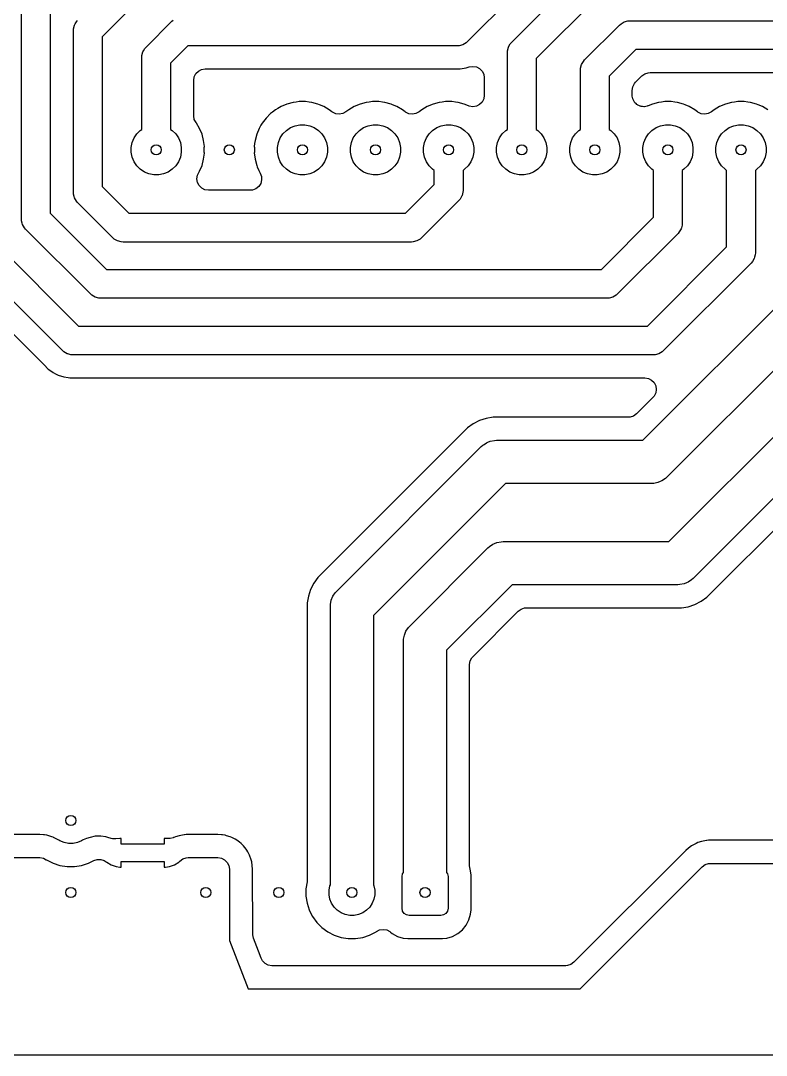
# Model space of a CAD drawing. Extents: x 139 to 278, y -178 to -21.
# Drawn here: x 185.91 to 211.82, y -130.63 to -94.67 of the extents above; entities that cross this region are included whole.
import ezdxf

# ---------------------------------------------------------------- set-up
doc = ezdxf.new("R2010")
doc.units = 0
doc.layers.add('BLACK', color=7, linetype='CONTINUOUS')

msp = doc.modelspace()

# ---------------------------------------------------------------- linework, layer by layer
at = {"layer": 'BLACK', "linetype": 'CONTINUOUS'}
for p, q in [((205.592107, -91.24), (201.438553, -95.393553)), ((202.971453, -95.421441), (205.676446, -92.716447)), ((185.94, -101.560013), (185.94, -92.899999)), ((186.94, -93.107105), (186.94, -101.352907)), ((190.387106, -93.58), (188.744993, -95.222112)), ((206.237107, -93.57), (203.825006, -95.9821)), ((187.74927, -94.949743), (187.783053, -94.823664)), ((187.783053, -94.823664), (187.812117, -94.773324)), ((187.812117, -94.773324), (187.848316, -94.710625)), ((187.848316, -94.710625), (187.848331, -94.710609)), ((187.848331, -94.710609), (187.89144, -94.661453)), ((190.271453, -95.58144), (191.166445, -94.686447)), ((191.166445, -94.686447), (191.215609, -94.643331)), ((205.511453, -96.031441), (206.726447, -94.816447)), ((206.726447, -94.816447), (206.775603, -94.773338)), ((206.775603, -94.773338), (206.775619, -94.773323)), ((206.775619, -94.773323), (206.888658, -94.70806)), ((206.888658, -94.70806), (207.014737, -94.674277)), ((207.014737, -94.674277), (207.014752, -94.674277)), ((207.014752, -94.674277), (207.08, -94.67)), ((207.08, -94.67), (228.022894, -94.67)), ((187.744993, -95.015006), (187.74927, -94.949758)), ((187.744993, -100.635006), (187.744993, -95.015006)), ((187.74927, -94.949758), (187.74927, -94.949743)), ((188.744993, -95.222112), (188.744993, -100.4279)), ((190.18265, -95.709731), (190.228329, -95.630612)), ((190.228329, -95.630612), (190.228344, -95.630596)), ((190.228344, -95.630596), (190.271453, -95.58144)), ((191.727106, -95.54), (191.125006, -96.142099)), ((201.085, -95.54), (191.727106, -95.54)), ((201.150248, -95.535723), (201.085, -95.54)), ((201.150263, -95.535723), (201.150248, -95.535723)), ((201.276342, -95.50194), (201.150263, -95.535723)), ((201.389381, -95.436677), (201.276342, -95.50194)), ((201.389396, -95.436661), (201.389381, -95.436677)), ((201.438553, -95.393553), (201.389396, -95.436661)), ((202.829283, -95.709731), (202.863066, -95.583652)), ((202.863066, -95.583652), (202.868371, -95.574464)), ((202.868371, -95.574464), (202.928329, -95.470613)), ((202.928329, -95.470613), (202.928344, -95.470597)), ((202.928344, -95.470597), (202.971453, -95.421441)), ((190.125006, -95.934993), (190.129283, -95.869745)), ((190.125006, -98.441809), (190.125006, -95.934993)), ((190.129283, -95.86973), (190.163066, -95.743651)), ((190.129283, -95.869745), (190.129283, -95.86973)), ((190.163066, -95.743651), (190.18265, -95.709731)), ((202.825006, -95.774994), (202.829283, -95.709746)), ((202.825006, -98.441809), (202.825006, -95.774994)), ((202.829283, -95.709746), (202.829283, -95.709731)), ((203.825006, -95.9821), (203.825006, -98.441809)), ((207.287106, -95.67), (206.365006, -96.5921)), ((228.23, -95.67), (207.287106, -95.67)), ((191.125006, -96.142099), (191.125006, -98.441809)), ((192.08998, -96.416702), (192.201208, -96.360028)), ((192.201208, -96.360028), (192.324506, -96.3405)), ((192.324506, -96.3405), (201.187349, -96.3405)), ((201.187349, -96.3405), (201.187352, -96.3405)), ((201.187352, -96.3405), (201.389535, -96.308477)), ((201.389535, -96.308477), (201.502211, -96.271866)), ((201.502211, -96.271866), (201.625503, -96.252338)), ((201.625503, -96.252338), (201.748801, -96.271865)), ((201.748801, -96.271865), (201.86003, -96.328538)), ((201.86003, -96.328538), (201.948302, -96.416809)), ((205.365006, -96.384994), (205.369283, -96.319746)), ((205.369283, -96.319731), (205.403066, -96.193652)), ((205.369283, -96.319746), (205.369283, -96.319731)), ((205.403066, -96.193652), (205.405158, -96.190029)), ((205.405158, -96.190029), (205.468329, -96.080613)), ((205.468329, -96.080613), (205.468344, -96.080597)), ((205.468344, -96.080597), (205.511453, -96.031441)), ((191.925506, -96.7395), (191.945034, -96.616202)), ((191.945034, -96.616202), (192.001708, -96.504974)), ((192.001708, -96.504974), (192.08998, -96.416702)), ((201.948302, -96.416809), (202.004977, -96.528037)), ((202.004977, -96.528037), (202.024506, -96.651335)), ((202.024506, -96.651335), (202.024506, -97.257729)), ((205.365006, -98.441809), (205.365006, -96.384994)), ((206.365006, -96.5921), (206.365006, -98.441809)), ((207.28237, -96.806815), (207.501821, -96.587364)), ((207.501821, -96.587364), (207.602815, -96.513988)), ((207.602815, -96.513988), (207.72154, -96.475412)), ((207.72154, -96.475412), (207.783957, -96.4705)), ((207.783957, -96.4705), (228.332349, -96.4705)), ((191.925506, -97.962098), (191.925506, -96.7395)), ((207.165506, -97.088951), (207.185034, -96.965653)), ((207.165506, -97.257729), (207.165506, -97.088951)), ((207.185034, -96.965653), (207.241708, -96.854425)), ((207.241708, -96.854425), (207.28237, -96.806815)), ((202.004978, -97.381027), (201.948304, -97.492255)), ((202.024506, -97.257729), (202.004978, -97.381027)), ((207.166736, -97.289034), (207.165506, -97.257729)), ((207.177691, -97.334666), (207.166736, -97.289034)), ((207.185034, -97.381027), (207.177691, -97.334666)), ((207.192196, -97.395083), (207.185034, -97.381027)), ((207.195878, -97.410419), (207.192196, -97.395083)), ((207.220397, -97.45043), (207.195878, -97.410419)), ((194.772145, -97.758894), (194.661903, -97.843486)), ((194.772148, -97.758892), (194.772145, -97.758894)), ((194.772151, -97.75889), (194.772148, -97.758892)), ((194.852533, -97.71248), (194.772151, -97.75889)), ((194.962358, -97.649072), (194.852533, -97.71248)), ((195.165277, -97.56502), (194.962358, -97.649072)), ((195.377434, -97.508173), (195.165277, -97.56502)), ((195.481727, -97.494443), (195.377434, -97.508173)), ((195.595188, -97.479506), (195.481727, -97.494443)), ((195.814824, -97.479506), (195.595188, -97.479506)), ((195.941484, -97.49618), (195.814824, -97.479506)), ((196.032577, -97.508173), (195.941484, -97.49618)), ((196.244734, -97.56502), (196.032577, -97.508173)), ((196.299459, -97.587688), (196.244734, -97.56502)), ((196.447651, -97.649071), (196.299459, -97.587688)), ((196.637861, -97.75889), (196.447651, -97.649071)), ((196.637863, -97.758891), (196.637861, -97.75889)), ((196.637869, -97.758895), (196.637863, -97.758891)), ((196.732112, -97.83121), (196.637869, -97.758895)), ((197.312142, -97.758895), (197.2179, -97.83121)), ((197.502358, -97.649072), (197.312142, -97.758895)), ((197.705277, -97.56502), (197.502358, -97.649072)), ((197.917434, -97.508173), (197.705277, -97.56502)), ((198.021727, -97.494443), (197.917434, -97.508173)), ((198.135188, -97.479506), (198.021727, -97.494443)), ((198.354824, -97.479506), (198.135188, -97.479506)), ((198.481484, -97.49618), (198.354824, -97.479506)), ((198.572577, -97.508173), (198.481484, -97.49618)), ((198.784734, -97.56502), (198.572577, -97.508173)), ((198.839459, -97.587688), (198.784734, -97.56502)), ((198.987651, -97.649071), (198.839459, -97.587688)), ((199.177861, -97.75889), (198.987651, -97.649071)), ((199.177863, -97.758891), (199.177861, -97.75889)), ((199.177869, -97.758895), (199.177863, -97.758891)), ((199.272112, -97.83121), (199.177869, -97.758895)), ((199.852142, -97.758895), (199.7579, -97.83121)), ((200.042358, -97.649072), (199.852142, -97.758895)), ((200.245277, -97.56502), (200.042358, -97.649072)), ((200.457434, -97.508173), (200.245277, -97.56502)), ((200.561727, -97.494443), (200.457434, -97.508173)), ((200.675188, -97.479506), (200.561727, -97.494443)), ((200.894824, -97.479506), (200.675188, -97.479506)), ((201.021484, -97.49618), (200.894824, -97.479506)), ((201.112577, -97.508173), (201.021484, -97.49618)), ((201.324738, -97.565021), (201.112577, -97.508173)), ((201.472816, -97.626357), (201.324738, -97.565021)), ((201.502208, -97.637201), (201.472816, -97.626357)), ((201.625506, -97.656729), (201.502208, -97.637201)), ((201.748804, -97.637201), (201.625506, -97.656729)), ((201.860032, -97.580527), (201.748804, -97.637201)), ((201.948304, -97.492255), (201.860032, -97.580527)), ((207.241708, -97.492255), (207.220397, -97.45043)), ((207.252863, -97.50341), (207.241708, -97.492255)), ((207.261104, -97.516858), (207.252863, -97.50341)), ((207.296789, -97.547336), (207.261104, -97.516858)), ((207.32998, -97.580527), (207.296789, -97.547336)), ((207.344035, -97.587688), (207.32998, -97.580527)), ((207.356029, -97.597932), (207.344035, -97.587688)), ((207.399381, -97.615889), (207.356029, -97.597932)), ((207.441208, -97.637201), (207.399381, -97.615889)), ((207.456791, -97.639669), (207.441208, -97.637201)), ((207.471361, -97.645704), (207.456791, -97.639669)), ((207.518143, -97.649386), (207.471361, -97.645704)), ((207.564506, -97.656729), (207.518143, -97.649386)), ((207.580086, -97.654261), (207.564506, -97.656729)), ((207.595811, -97.655499), (207.580086, -97.654261)), ((207.641443, -97.644543), (207.595811, -97.655499)), ((207.687804, -97.637201), (207.641443, -97.644543)), ((207.70186, -97.630038), (207.687804, -97.637201)), ((207.717196, -97.626357), (207.70186, -97.630038)), ((207.865273, -97.565021), (207.717196, -97.626357)), ((208.077434, -97.508173), (207.865273, -97.565021)), ((208.181727, -97.494443), (208.077434, -97.508173)), ((208.295188, -97.479506), (208.181727, -97.494443)), ((208.514824, -97.479506), (208.295188, -97.479506)), ((208.641484, -97.49618), (208.514824, -97.479506)), ((208.732577, -97.508173), (208.641484, -97.49618)), ((208.944734, -97.56502), (208.732577, -97.508173)), ((208.999459, -97.587688), (208.944734, -97.56502)), ((209.147651, -97.649071), (208.999459, -97.587688)), ((209.337861, -97.75889), (209.147651, -97.649071)), ((209.337863, -97.758891), (209.337861, -97.75889)), ((209.337869, -97.758895), (209.337863, -97.758891)), ((209.432112, -97.83121), (209.337869, -97.758895)), ((210.012142, -97.758895), (209.9179, -97.83121)), ((210.202358, -97.649072), (210.012142, -97.758895)), ((210.405277, -97.56502), (210.202358, -97.649072)), ((210.617434, -97.508173), (210.405277, -97.56502)), ((210.721727, -97.494443), (210.617434, -97.508173)), ((210.835188, -97.479506), (210.721727, -97.494443)), ((211.054824, -97.479506), (210.835188, -97.479506)), ((211.181484, -97.49618), (211.054824, -97.479506)), ((211.272577, -97.508173), (211.181484, -97.49618)), ((211.484734, -97.56502), (211.272577, -97.508173)), ((211.539459, -97.587688), (211.484734, -97.56502)), ((211.687651, -97.649071), (211.539459, -97.587688)), ((211.877861, -97.75889), (211.687651, -97.649071)), ((191.925643, -97.972535), (191.925506, -97.962098)), ((191.948389, -98.09528), (191.925643, -97.972535)), ((192.007953, -98.204988), (191.948389, -98.09528)), ((194.442592, -98.047907), (194.308894, -98.222145)), ((194.442596, -98.047902), (194.442592, -98.047906)), ((194.442592, -98.047906), (194.442592, -98.047907)), ((194.597902, -97.892596), (194.442596, -98.047902)), ((194.661903, -97.843486), (194.597902, -97.892596)), ((196.749008, -97.843486), (196.732112, -97.83121)), ((196.861682, -97.897229), (196.749008, -97.843486)), ((196.985449, -97.913524), (196.861682, -97.897229)), ((197.108193, -97.890776), (196.985449, -97.913524)), ((197.2179, -97.83121), (197.108193, -97.890776)), ((199.289008, -97.843486), (199.272112, -97.83121)), ((199.401682, -97.897229), (199.289008, -97.843486)), ((199.525449, -97.913524), (199.401682, -97.897229)), ((199.648193, -97.890776), (199.525449, -97.913524)), ((199.7579, -97.83121), (199.648193, -97.890776)), ((209.449008, -97.843486), (209.432112, -97.83121)), ((209.561682, -97.897229), (209.449008, -97.843486)), ((209.685449, -97.913524), (209.561682, -97.897229)), ((209.808193, -97.890776), (209.685449, -97.913524)), ((209.9179, -97.83121), (209.808193, -97.890776)), ((189.948622, -98.599912), (190.069912, -98.478622)), ((190.069912, -98.478622), (190.125006, -98.441809)), ((191.125006, -98.441809), (191.1801, -98.478622)), ((191.1801, -98.478622), (191.30139, -98.599912)), ((192.021122, -98.222151), (192.007953, -98.204988)), ((192.130941, -98.412361), (192.021122, -98.222151)), ((192.214992, -98.615279), (192.130941, -98.412361)), ((194.199072, -98.412358), (194.11502, -98.615277)), ((194.26248, -98.302533), (194.199072, -98.412358)), ((194.30889, -98.222151), (194.26248, -98.302533)), ((194.308892, -98.222148), (194.30889, -98.222151)), ((194.308894, -98.222145), (194.308892, -98.222148)), ((195.028622, -98.599912), (195.149912, -98.478622)), ((195.149912, -98.478622), (195.292534, -98.383325)), ((195.292534, -98.383325), (195.451007, -98.317683)), ((195.451007, -98.317683), (195.619241, -98.284219)), ((195.619241, -98.284219), (195.790771, -98.284219)), ((195.790771, -98.284219), (195.959005, -98.317683)), ((195.959005, -98.317683), (196.117478, -98.383325)), ((196.117478, -98.383325), (196.2601, -98.478622)), ((196.2601, -98.478622), (196.38139, -98.599912)), ((197.568622, -98.599912), (197.689912, -98.478622)), ((197.689912, -98.478622), (197.832534, -98.383325)), ((197.832534, -98.383325), (197.991007, -98.317683)), ((197.991007, -98.317683), (198.159241, -98.284219)), ((198.159241, -98.284219), (198.330771, -98.284219)), ((198.330771, -98.284219), (198.499005, -98.317683)), ((198.499005, -98.317683), (198.657478, -98.383325)), ((198.657478, -98.383325), (198.8001, -98.478622)), ((198.8001, -98.478622), (198.92139, -98.599912)), ((200.108622, -98.599912), (200.229912, -98.478622)), ((200.229912, -98.478622), (200.372534, -98.383325)), ((200.372534, -98.383325), (200.531007, -98.317683)), ((200.531007, -98.317683), (200.699241, -98.284219)), ((200.699241, -98.284219), (200.870771, -98.284219)), ((200.870771, -98.284219), (201.039005, -98.317683)), ((201.039005, -98.317683), (201.197478, -98.383325)), ((201.197478, -98.383325), (201.3401, -98.478622)), ((201.3401, -98.478622), (201.46139, -98.599912)), ((202.648622, -98.599912), (202.769912, -98.478622)), ((202.769912, -98.478622), (202.825006, -98.441809)), ((203.825006, -98.441809), (203.8801, -98.478622)), ((203.8801, -98.478622), (204.00139, -98.599912)), ((205.188622, -98.599912), (205.309912, -98.478622)), ((205.309912, -98.478622), (205.365006, -98.441809)), ((206.365006, -98.441809), (206.4201, -98.478622)), ((206.4201, -98.478622), (206.54139, -98.599912)), ((207.728622, -98.599912), (207.849912, -98.478622)), ((207.849912, -98.478622), (207.992534, -98.383325)), ((207.992534, -98.383325), (208.151007, -98.317683)), ((208.151007, -98.317683), (208.319241, -98.284219)), ((208.319241, -98.284219), (208.490771, -98.284219)), ((208.490771, -98.284219), (208.659005, -98.317683)), ((208.659005, -98.317683), (208.817478, -98.383325)), ((208.817478, -98.383325), (208.9601, -98.478622)), ((208.9601, -98.478622), (209.08139, -98.599912)), ((210.268622, -98.599912), (210.389912, -98.478622)), ((210.389912, -98.478622), (210.532534, -98.383325)), ((210.532534, -98.383325), (210.691007, -98.317683)), ((210.691007, -98.317683), (210.859241, -98.284219)), ((210.859241, -98.284219), (211.030771, -98.284219)), ((211.030771, -98.284219), (211.199005, -98.317683)), ((211.199005, -98.317683), (211.357478, -98.383325)), ((211.357478, -98.383325), (211.5001, -98.478622)), ((211.5001, -98.478622), (211.62139, -98.599912)), ((189.787683, -98.901007), (189.853325, -98.742534)), ((189.853325, -98.742534), (189.948622, -98.599912)), ((191.30139, -98.599912), (191.396687, -98.742534)), ((191.396687, -98.742534), (191.462329, -98.901007)), ((192.271838, -98.827431), (192.214992, -98.615279)), ((192.299907, -99.040642), (192.271838, -98.827431)), ((194.058173, -98.827434), (194.044443, -98.931727)), ((194.11502, -98.615277), (194.058173, -98.827434)), ((194.867683, -98.901007), (194.933325, -98.742534)), ((194.933325, -98.742534), (195.028622, -98.599912)), ((196.38139, -98.599912), (196.476687, -98.742534)), ((196.476687, -98.742534), (196.542329, -98.901007)), ((197.407683, -98.901007), (197.473325, -98.742534)), ((197.473325, -98.742534), (197.568622, -98.599912)), ((198.92139, -98.599912), (199.016687, -98.742534)), ((199.016687, -98.742534), (199.082329, -98.901007)), ((199.947683, -98.901007), (200.013325, -98.742534)), ((200.013325, -98.742534), (200.108622, -98.599912)), ((201.46139, -98.599912), (201.556687, -98.742534)), ((201.556687, -98.742534), (201.622329, -98.901007)), ((202.487683, -98.901007), (202.553325, -98.742534)), ((202.553325, -98.742534), (202.648622, -98.599912)), ((204.00139, -98.599912), (204.096687, -98.742534)), ((204.096687, -98.742534), (204.162329, -98.901007)), ((205.027683, -98.901007), (205.093325, -98.742534)), ((205.093325, -98.742534), (205.188622, -98.599912)), ((206.54139, -98.599912), (206.636687, -98.742534)), ((206.636687, -98.742534), (206.702329, -98.901007)), ((207.567683, -98.901007), (207.633325, -98.742534)), ((207.633325, -98.742534), (207.728622, -98.599912)), ((209.08139, -98.599912), (209.176687, -98.742534)), ((209.176687, -98.742534), (209.242329, -98.901007)), ((210.107683, -98.901007), (210.173325, -98.742534)), ((210.173325, -98.742534), (210.268622, -98.599912)), ((211.62139, -98.599912), (211.716687, -98.742534)), ((211.716687, -98.742534), (211.782329, -98.901007)), ((189.754219, -99.069241), (189.787683, -98.901007)), ((189.754219, -99.240771), (189.754219, -99.069241)), ((189.787683, -99.409005), (189.754219, -99.240771)), ((191.462329, -98.901007), (191.495793, -99.069241)), ((191.495793, -99.240771), (191.462329, -99.409005)), ((191.495793, -99.069241), (191.495793, -99.240771)), ((192.294219, -99.069241), (192.299907, -99.040642)), ((192.294219, -99.240771), (192.294219, -99.069241)), ((192.299907, -99.269369), (192.294219, -99.240771)), ((194.044443, -98.931727), (194.030104, -99.040642)), ((194.030104, -99.040642), (194.035793, -99.069241)), ((194.035793, -99.240771), (194.030104, -99.269369)), ((194.035793, -99.069241), (194.035793, -99.240771)), ((194.834219, -99.069241), (194.867683, -98.901007)), ((194.834219, -99.240771), (194.834219, -99.069241)), ((194.867683, -99.409005), (194.834219, -99.240771)), ((196.542329, -98.901007), (196.575793, -99.069241)), ((196.575793, -99.240771), (196.542329, -99.409005)), ((196.575793, -99.069241), (196.575793, -99.240771)), ((197.374219, -99.069241), (197.407683, -98.901007)), ((197.374219, -99.240771), (197.374219, -99.069241)), ((197.407683, -99.409005), (197.374219, -99.240771)), ((199.082329, -98.901007), (199.115793, -99.069241)), ((199.115793, -99.240771), (199.082329, -99.409005)), ((199.115793, -99.069241), (199.115793, -99.240771)), ((199.914219, -99.069241), (199.947683, -98.901007)), ((199.914219, -99.240771), (199.914219, -99.069241)), ((199.947683, -99.409005), (199.914219, -99.240771)), ((201.622329, -98.901007), (201.655793, -99.069241)), ((201.655793, -99.240771), (201.622329, -99.409005)), ((201.655793, -99.069241), (201.655793, -99.240771)), ((202.454219, -99.069241), (202.487683, -98.901007)), ((202.454219, -99.240771), (202.454219, -99.069241)), ((202.487683, -99.409005), (202.454219, -99.240771)), ((204.162329, -98.901007), (204.195793, -99.069241)), ((204.195793, -99.240771), (204.162329, -99.409005)), ((204.195793, -99.069241), (204.195793, -99.240771)), ((204.994219, -99.069241), (205.027683, -98.901007)), ((204.994219, -99.240771), (204.994219, -99.069241)), ((205.027683, -99.409005), (204.994219, -99.240771)), ((206.702329, -98.901007), (206.735793, -99.069241)), ((206.735793, -99.240771), (206.702329, -99.409005)), ((206.735793, -99.069241), (206.735793, -99.240771)), ((207.534219, -99.069241), (207.567683, -98.901007)), ((207.534219, -99.240771), (207.534219, -99.069241)), ((207.567683, -99.409005), (207.534219, -99.240771)), ((209.242329, -98.901007), (209.275793, -99.069241)), ((209.275793, -99.240771), (209.242329, -99.409005)), ((209.275793, -99.069241), (209.275793, -99.240771)), ((210.074219, -99.069241), (210.107683, -98.901007)), ((210.074219, -99.240771), (210.074219, -99.069241)), ((210.107683, -99.409005), (210.074219, -99.240771)), ((211.782329, -98.901007), (211.815793, -99.069241)), ((211.815793, -99.240771), (211.782329, -99.409005)), ((211.815793, -99.069241), (211.815793, -99.240771)), ((189.853325, -99.567478), (189.787683, -99.409005)), ((189.948622, -99.7101), (189.853325, -99.567478)), ((191.396687, -99.567478), (191.30139, -99.7101)), ((191.462329, -99.409005), (191.396687, -99.567478)), ((192.214992, -99.694733), (192.271838, -99.482581)), ((192.271838, -99.482581), (192.299907, -99.269369)), ((194.030104, -99.269369), (194.038385, -99.332264)), ((194.038385, -99.332264), (194.058173, -99.482577)), ((194.058173, -99.482577), (194.11502, -99.694734)), ((194.933325, -99.567478), (194.867683, -99.409005)), ((195.028622, -99.7101), (194.933325, -99.567478)), ((196.476687, -99.567478), (196.38139, -99.7101)), ((196.542329, -99.409005), (196.476687, -99.567478)), ((197.473325, -99.567478), (197.407683, -99.409005)), ((197.568622, -99.7101), (197.473325, -99.567478)), ((199.016687, -99.567478), (198.92139, -99.7101)), ((199.082329, -99.409005), (199.016687, -99.567478)), ((200.013325, -99.567478), (199.947683, -99.409005)), ((200.108622, -99.7101), (200.013325, -99.567478)), ((201.556687, -99.567478), (201.46139, -99.7101)), ((201.622329, -99.409005), (201.556687, -99.567478)), ((202.553325, -99.567478), (202.487683, -99.409005)), ((202.648622, -99.7101), (202.553325, -99.567478)), ((204.096687, -99.567478), (204.00139, -99.7101)), ((204.162329, -99.409005), (204.096687, -99.567478)), ((205.093325, -99.567478), (205.027683, -99.409005)), ((205.188622, -99.7101), (205.093325, -99.567478)), ((206.636687, -99.567478), (206.54139, -99.7101)), ((206.702329, -99.409005), (206.636687, -99.567478)), ((207.633325, -99.567478), (207.567683, -99.409005)), ((207.728622, -99.7101), (207.633325, -99.567478)), ((209.176687, -99.567478), (209.08139, -99.7101)), ((209.242329, -99.409005), (209.176687, -99.567478)), ((210.173325, -99.567478), (210.107683, -99.409005)), ((210.268622, -99.7101), (210.173325, -99.567478)), ((211.716687, -99.567478), (211.62139, -99.7101)), ((211.782329, -99.409005), (211.716687, -99.567478)), ((190.069912, -99.83139), (189.948622, -99.7101)), ((190.212534, -99.926687), (190.069912, -99.83139)), ((190.371007, -99.992329), (190.212534, -99.926687)), ((191.037478, -99.926687), (190.879005, -99.992329)), ((191.1801, -99.83139), (191.037478, -99.926687)), ((191.30139, -99.7101), (191.1801, -99.83139)), ((192.060438, -100.037202), (192.094368, -99.960996)), ((192.094368, -99.960996), (192.130938, -99.897656)), ((192.130938, -99.897656), (192.130941, -99.897651)), ((192.130941, -99.897651), (192.214992, -99.694733)), ((194.11502, -99.694734), (194.136309, -99.746129)), ((194.136309, -99.746129), (194.18738, -99.869427)), ((194.18738, -99.869427), (194.199073, -99.897655)), ((194.199073, -99.897655), (194.199073, -99.897656)), ((194.199073, -99.897656), (194.235644, -99.960996)), ((194.235644, -99.960996), (194.280382, -100.077539)), ((195.149912, -99.83139), (195.028622, -99.7101)), ((195.292534, -99.926687), (195.149912, -99.83139)), ((195.451007, -99.992329), (195.292534, -99.926687)), ((196.117478, -99.926687), (195.959005, -99.992329)), ((196.2601, -99.83139), (196.117478, -99.926687)), ((196.38139, -99.7101), (196.2601, -99.83139)), ((197.689912, -99.83139), (197.568622, -99.7101)), ((197.832534, -99.926687), (197.689912, -99.83139)), ((197.991007, -99.992329), (197.832534, -99.926687)), ((198.657478, -99.926687), (198.499005, -99.992329)), ((198.8001, -99.83139), (198.657478, -99.926687)), ((198.92139, -99.7101), (198.8001, -99.83139)), ((200.229912, -99.83139), (200.108622, -99.7101)), ((200.285006, -99.868202), (200.229912, -99.83139)), ((200.285006, -100.357886), (200.285006, -99.868202)), ((201.3401, -99.83139), (201.285006, -99.868202)), ((201.285006, -99.868202), (201.285006, -100.564993)), ((201.46139, -99.7101), (201.3401, -99.83139)), ((202.769912, -99.83139), (202.648622, -99.7101)), ((202.912534, -99.926687), (202.769912, -99.83139)), ((203.071007, -99.992329), (202.912534, -99.926687)), ((203.737478, -99.926687), (203.579005, -99.992329)), ((203.8801, -99.83139), (203.737478, -99.926687)), ((204.00139, -99.7101), (203.8801, -99.83139)), ((205.309912, -99.83139), (205.188622, -99.7101)), ((205.452534, -99.926687), (205.309912, -99.83139)), ((205.611007, -99.992329), (205.452534, -99.926687)), ((206.277478, -99.926687), (206.119005, -99.992329)), ((206.4201, -99.83139), (206.277478, -99.926687)), ((206.54139, -99.7101), (206.4201, -99.83139)), ((207.849912, -99.83139), (207.728622, -99.7101)), ((207.905006, -99.868202), (207.849912, -99.83139)), ((207.905006, -101.497888), (207.905006, -99.868202)), ((208.9601, -99.83139), (208.905006, -99.868202)), ((208.905006, -99.868202), (208.905006, -101.704994)), ((209.08139, -99.7101), (208.9601, -99.83139)), ((210.389912, -99.83139), (210.268622, -99.7101)), ((210.445006, -99.868202), (210.389912, -99.83139)), ((210.445006, -102.527887), (210.445006, -99.868202)), ((211.5001, -99.83139), (211.445006, -99.868202)), ((211.445006, -99.868202), (211.445006, -102.734994)), ((211.62139, -99.7101), (211.5001, -99.83139)), ((190.539241, -100.025793), (190.371007, -99.992329)), ((190.710771, -100.025793), (190.539241, -100.025793)), ((190.879005, -99.992329), (190.710771, -100.025793)), ((192.04091, -100.1605), (192.060438, -100.037202)), ((192.060438, -100.283798), (192.04091, -100.1605)), ((192.117112, -100.395026), (192.060438, -100.283798)), ((194.254608, -100.322784), (194.18662, -100.42748)), ((194.286917, -100.202203), (194.254608, -100.322784)), ((194.280382, -100.077539), (194.286917, -100.202203)), ((195.619241, -100.025793), (195.451007, -99.992329)), ((195.790771, -100.025793), (195.619241, -100.025793)), ((195.959005, -99.992329), (195.790771, -100.025793)), ((198.159241, -100.025793), (197.991007, -99.992329)), ((198.330771, -100.025793), (198.159241, -100.025793)), ((198.499005, -99.992329), (198.330771, -100.025793)), ((203.239241, -100.025793), (203.071007, -99.992329)), ((203.410771, -100.025793), (203.239241, -100.025793)), ((203.579005, -99.992329), (203.410771, -100.025793)), ((205.779241, -100.025793), (205.611007, -99.992329)), ((205.950771, -100.025793), (205.779241, -100.025793)), ((206.119005, -99.992329), (205.950771, -100.025793)), ((187.74927, -100.700253), (187.744993, -100.635006)), ((188.744993, -100.4279), (189.677093, -101.36)), ((192.205384, -100.483298), (192.117112, -100.395026)), ((192.316612, -100.539972), (192.205384, -100.483298)), ((192.43991, -100.5595), (192.316612, -100.539972)), ((193.890102, -100.5595), (192.43991, -100.5595)), ((193.973063, -100.55078), (193.890102, -100.5595)), ((194.089606, -100.506042), (193.973063, -100.55078)), ((194.18662, -100.42748), (194.089606, -100.506042)), ((199.282893, -101.36), (200.285006, -100.357886)), ((201.280729, -100.630256), (201.249985, -100.744992)), ((201.285006, -100.564993), (201.280729, -100.63024)), ((201.280729, -100.63024), (201.280729, -100.630256)), ((187.74927, -100.700269), (187.74927, -100.700253)), ((187.769105, -100.774293), (187.74927, -100.700269)), ((187.783053, -100.826348), (187.769105, -100.774293)), ((187.848316, -100.939387), (187.783053, -100.826348)), ((187.848331, -100.939402), (187.848316, -100.939387)), ((187.89144, -100.988559), (187.848331, -100.939402)), ((189.116434, -102.213553), (187.89144, -100.988559)), ((201.138559, -100.918547), (199.843552, -102.213553)), ((201.181674, -100.869382), (201.138559, -100.918547)), ((201.181683, -100.869374), (201.181674, -100.869382)), ((201.246946, -100.756335), (201.181683, -100.869374)), ((201.249985, -100.744992), (201.246946, -100.756335)), ((186.94, -101.352907), (188.897093, -103.31)), ((189.677093, -101.36), (199.282893, -101.36)), ((185.944277, -101.62526), (185.94, -101.560013)), ((185.944277, -101.625276), (185.944277, -101.62526)), ((185.965638, -101.704994), (185.944277, -101.625276)), ((185.97806, -101.751355), (185.965638, -101.704994)), ((186.043323, -101.864394), (185.97806, -101.751355)), ((206.092894, -103.31), (207.905006, -101.497888)), ((208.905006, -101.704994), (208.900729, -101.770241)), ((186.043338, -101.864409), (186.043323, -101.864394)), ((186.086447, -101.913566), (186.043338, -101.864409)), ((188.336434, -104.163553), (186.086447, -101.913566)), ((208.758559, -102.058547), (206.653553, -104.163553)), ((208.801674, -102.009383), (208.758559, -102.058547)), ((208.801683, -102.009375), (208.801674, -102.009383)), ((208.866946, -101.896336), (208.801683, -102.009375)), ((208.875505, -101.864393), (208.866946, -101.896336)), ((208.900729, -101.770257), (208.875505, -101.864393)), ((208.900729, -101.770241), (208.900729, -101.770257)), ((189.165597, -102.256668), (189.116434, -102.213553)), ((189.165606, -102.256677), (189.165597, -102.256668)), ((189.237729, -102.298317), (189.165606, -102.256677)), ((189.278645, -102.32194), (189.237729, -102.298317)), ((189.404724, -102.355723), (189.278645, -102.32194)), ((189.404739, -102.355723), (189.404724, -102.355723)), ((189.469987, -102.36), (189.404739, -102.355723)), ((199.489999, -102.36), (189.469987, -102.36)), ((199.555247, -102.355723), (199.489999, -102.36)), ((199.555262, -102.355723), (199.555247, -102.355723)), ((199.681341, -102.32194), (199.555262, -102.355723)), ((199.79438, -102.256677), (199.681341, -102.32194)), ((199.794395, -102.256661), (199.79438, -102.256677)), ((199.843552, -102.213553), (199.794395, -102.256661)), ((185.134993, -102.487886), (187.927107, -105.28)), ((207.692894, -105.28), (210.445006, -102.527887)), ((211.440729, -102.800257), (211.417664, -102.886335)), ((211.445006, -102.734994), (211.440729, -102.800241)), ((211.440729, -102.800241), (211.440729, -102.800257)), ((187.366447, -106.133554), (184.28144, -103.048546)), ((211.29856, -103.088547), (208.253553, -106.133553)), ((211.341667, -103.03939), (211.29856, -103.088547)), ((211.341683, -103.039375), (211.341667, -103.03939)), ((211.406946, -102.926336), (211.341683, -103.039375)), ((211.417664, -102.886335), (211.406946, -102.926336)), ((183.643027, -103.542212), (186.728031, -106.627215)), ((188.897093, -103.31), (206.092894, -103.31)), ((188.385597, -104.206668), (188.336434, -104.163553)), ((188.385606, -104.206677), (188.385597, -104.206668)), ((188.498645, -104.27194), (188.385606, -104.206677)), ((188.624724, -104.305723), (188.498645, -104.27194)), ((206.491342, -104.27194), (206.365263, -104.305723)), ((206.604381, -104.206677), (206.491342, -104.27194)), ((206.604396, -104.206661), (206.604381, -104.206677)), ((206.653553, -104.163553), (206.604396, -104.206661)), ((207.52934, -109.25), (212.735006, -104.044334)), ((188.624739, -104.305723), (188.624724, -104.305723)), ((188.689987, -104.31), (188.624739, -104.305723)), ((206.3, -104.31), (188.689987, -104.31)), ((206.365248, -104.305723), (206.3, -104.31)), ((206.365263, -104.305723), (206.365248, -104.305723)), ((214.015336, -104.885324), (208.37033, -110.53033)), ((187.927107, -105.28), (207.692894, -105.28)), ((208.43934, -112.77), (215.275006, -105.934334)), ((187.415603, -106.176661), (187.366447, -106.133554)), ((187.415619, -106.176677), (187.415603, -106.176661)), ((187.528658, -106.24194), (187.415619, -106.176677)), ((187.555301, -106.249079), (187.528658, -106.24194)), ((187.654737, -106.275723), (187.555301, -106.249079)), ((187.654752, -106.275723), (187.654737, -106.275723)), ((187.72, -106.28), (187.654752, -106.275723)), ((207.9, -106.28), (187.72, -106.28)), ((207.965248, -106.275723), (207.9, -106.28)), ((207.965263, -106.275723), (207.965248, -106.275723)), ((208.091342, -106.24194), (207.965263, -106.275723)), ((208.204381, -106.176677), (208.091342, -106.24194)), ((208.204396, -106.176661), (208.204381, -106.176677)), ((208.253553, -106.133553), (208.204396, -106.176661)), ((186.728031, -106.627215), (186.728034, -106.627219)), ((186.728034, -106.627219), (186.872781, -106.771966)), ((186.872781, -106.771966), (186.872784, -106.771968)), ((186.872784, -106.771968), (186.96667, -106.84018)), ((216.555336, -106.775324), (209.28033, -114.05033)), ((186.96667, -106.84018), (186.966669, -106.84018)), ((186.966669, -106.84018), (187.03838, -106.892281)), ((187.03838, -106.892281), (187.038388, -106.892285)), ((187.038388, -106.892285), (187.03839, -106.892287)), ((187.03839, -106.892287), (187.12276, -106.935276)), ((187.12276, -106.935276), (187.220777, -106.985219)), ((187.220777, -106.985219), (187.220779, -106.985219)), ((187.220779, -106.985219), (187.220782, -106.985221)), ((187.220782, -106.985221), (187.415466, -107.048477)), ((187.415466, -107.048477), (187.55916, -107.071236)), ((187.55916, -107.071236), (187.617641, -107.080499)), ((187.617641, -107.080499), (187.617647, -107.0805)), ((187.617647, -107.0805), (207.60349, -107.0805)), ((207.60349, -107.0805), (207.726788, -107.100028)), ((207.726788, -107.100028), (207.838016, -107.156702)), ((207.838016, -107.156702), (207.926288, -107.244974)), ((207.926288, -107.244974), (207.982962, -107.356202)), ((207.982962, -107.356202), (208.00249, -107.4795)), ((208.00249, -107.4795), (207.982962, -107.602798)), ((209.760083, -114.702655), (217.207661, -107.255077)), ((207.885626, -107.761636), (207.314626, -108.332636)), ((207.926288, -107.714026), (207.885626, -107.761636)), ((207.982962, -107.602798), (207.926288, -107.714026)), ((201.854814, -108.563096), (201.637356, -108.673896)), ((202.086924, -108.487678), (201.854814, -108.563096)), ((202.327966, -108.4495), (202.086924, -108.487678)), ((207.03249, -108.4495), (202.327966, -108.4495)), ((207.094907, -108.444588), (207.03249, -108.4495)), ((207.213632, -108.406012), (207.094907, -108.444588)), ((207.314626, -108.332636), (207.213632, -108.406012)), ((201.439923, -108.817339), (196.41491, -113.842352)), ((201.439928, -108.817335), (201.439923, -108.817339)), ((201.637356, -108.673896), (201.439928, -108.817335)), ((202.096452, -109.338559), (202.152717, -109.315253)), ((202.152717, -109.315253), (202.232287, -109.282294)), ((202.232287, -109.282294), (202.376487, -109.253611)), ((202.376487, -109.253611), (202.45, -109.25)), ((202.45, -109.25), (207.52934, -109.25)), ((196.894663, -114.494677), (201.91967, -109.46967)), ((201.91967, -109.46967), (201.974205, -109.420242)), ((201.974205, -109.420242), (202.017231, -109.391493)), ((202.017231, -109.391493), (202.096452, -109.338559)), ((202.76066, -110.75), (198.174993, -115.335667)), ((207.84, -110.75), (202.76066, -110.75)), ((207.913513, -110.746389), (207.84, -110.75)), ((208.057713, -110.717706), (207.913513, -110.746389)), ((208.137283, -110.684746), (208.057713, -110.717706)), ((208.193548, -110.661441), (208.137283, -110.684746)), ((208.315795, -110.579758), (208.193548, -110.661441)), ((208.37033, -110.53033), (208.315795, -110.579758)), ((202.204205, -112.940242), (202.326452, -112.858559)), ((202.326452, -112.858559), (202.382717, -112.835253)), ((202.382717, -112.835253), (202.462287, -112.802294)), ((202.462287, -112.802294), (202.606487, -112.773611)), ((202.606487, -112.773611), (202.68, -112.77)), ((202.68, -112.77), (208.43934, -112.77)), ((199.434663, -115.704677), (202.14967, -112.98967)), ((202.14967, -112.98967), (202.204205, -112.940242)), ((196.414909, -113.842351), (196.242338, -114.014923)), ((196.41491, -113.842352), (196.414909, -113.842351)), ((196.098889, -114.212363), (195.988089, -114.429821)), ((196.242328, -114.014935), (196.098889, -114.212363)), ((196.242338, -114.014923), (196.242328, -114.014935)), ((202.99066, -114.27), (200.714993, -116.545667)), ((208.75, -114.27), (202.99066, -114.27)), ((208.823513, -114.266389), (208.75, -114.27)), ((208.967713, -114.237706), (208.823513, -114.266389)), ((209.047283, -114.204746), (208.967713, -114.237706)), ((209.103548, -114.181441), (209.047283, -114.204746)), ((209.225795, -114.099758), (209.103548, -114.181441)), ((209.28033, -114.05033), (209.225795, -114.099758)), ((195.912671, -114.661931), (195.874493, -114.902973)), ((195.988089, -114.429821), (195.912671, -114.661931)), ((196.707287, -114.807294), (196.763552, -114.67146)), ((196.763552, -114.671459), (196.845235, -114.549212)), ((196.763552, -114.67146), (196.763552, -114.671459)), ((196.845235, -114.549212), (196.894663, -114.494677)), ((209.562639, -114.846106), (209.760083, -114.702655)), ((195.874493, -114.902973), (195.874493, -124.498886)), ((196.674993, -115.025007), (196.678604, -114.951494)), ((196.674993, -124.695232), (196.674993, -115.025007)), ((196.678604, -114.951494), (196.707287, -114.807294)), ((208.872033, -115.070499), (209.113076, -115.032321)), ((209.113076, -115.032321), (209.345185, -114.956904)), ((209.345185, -114.956904), (209.562639, -114.846106)), ((198.174993, -115.335667), (198.174993, -124.695232)), ((201.632357, -116.760381), (203.205374, -115.187364)), ((203.205374, -115.187364), (203.306368, -115.113988)), ((203.306368, -115.113988), (203.425093, -115.075412)), ((203.425093, -115.075412), (203.48751, -115.0705)), ((203.48751, -115.0705), (208.872028, -115.0705)), ((208.872028, -115.0705), (208.872033, -115.070499)), ((199.303552, -115.881459), (199.385235, -115.759212)), ((199.385235, -115.759212), (199.434663, -115.704677)), ((199.218604, -116.161494), (199.247287, -116.017294)), ((199.247287, -116.017294), (199.303552, -115.88146)), ((199.303552, -115.88146), (199.303552, -115.881459)), ((199.214993, -116.235007), (199.218604, -116.161494)), ((199.214993, -124.272984), (199.214993, -116.235007)), ((200.714993, -116.545667), (200.714993, -124.272984)), ((201.535021, -116.919219), (201.591695, -116.807991)), ((201.591695, -116.807991), (201.632357, -116.760381)), ((201.515493, -117.042517), (201.535021, -116.919219)), ((201.515493, -124.035164), (201.515493, -117.042517)), ((186.577949, -122.949506), (184.484397, -122.949506)), ((186.577957, -122.949506), (186.577949, -122.949506)), ((186.703944, -122.959422), (186.577957, -122.949506)), ((186.703946, -122.959422), (186.703944, -122.959422)), ((186.703954, -122.959423), (186.703946, -122.959422)), ((186.738965, -122.964968), (186.703954, -122.959423)), ((186.827246, -122.978949), (186.738965, -122.964968)), ((187.001127, -123.026936), (186.827246, -122.978949)), ((191.594765, -122.95766), (191.418055, -122.993841)), ((191.594772, -122.957659), (191.594765, -122.95766)), ((191.603701, -122.956906), (191.594772, -122.957659)), ((191.666197, -122.951988), (191.603701, -122.956906)), ((191.729371, -122.949506), (191.666197, -122.951988)), ((191.729382, -122.949506), (191.729371, -122.949506)), ((192.767444, -122.949506), (191.729382, -122.949506)), ((192.767452, -122.949506), (192.767444, -122.949506)), ((192.893439, -122.959422), (192.767452, -122.949506)), ((192.893441, -122.959422), (192.893439, -122.959422)), ((192.893449, -122.959423), (192.893441, -122.959422)), ((192.9327, -122.965639), (192.893449, -122.959423)), ((193.01674, -122.978949), (192.9327, -122.965639)), ((193.016745, -122.97895), (193.01674, -122.978949)), ((193.016747, -122.978951), (193.016745, -122.97895)), ((193.070701, -122.993841), (193.016747, -122.978951)), ((187.001134, -123.026939), (187.001127, -123.026936)), ((187.040814, -123.044962), (187.001134, -123.026939)), ((187.05284, -123.049634), (187.040814, -123.044962)), ((187.169415, -123.109043), (187.05284, -123.049634)), ((187.169446, -123.109058), (187.169415, -123.109043)), ((187.238556, -123.14427), (187.169446, -123.109058)), ((187.277876, -123.170543), (187.238556, -123.14427)), ((187.422765, -123.230558), (187.277876, -123.170543)), ((187.576579, -123.261154), (187.422765, -123.230558)), ((187.733407, -123.261154), (187.576579, -123.261154)), ((187.887221, -123.230558), (187.733407, -123.261154)), ((188.03211, -123.170543), (187.887221, -123.230558)), ((188.066405, -123.147627), (188.03211, -123.170543)), ((188.089055, -123.136087), (188.066405, -123.147627)), ((188.089064, -123.136082), (188.089055, -123.136087)), ((188.205857, -123.087706), (188.089064, -123.136082)), ((188.324564, -123.049137), (188.205857, -123.087706)), ((188.324587, -123.049131), (188.324564, -123.049137)), ((188.501282, -123.012954), (188.324587, -123.049131)), ((188.501284, -123.012954), (188.501282, -123.012954)), ((188.573468, -123.009712), (188.501284, -123.012954)), ((188.698304, -123.009712), (188.573468, -123.009712)), ((188.698308, -123.009712), (188.698304, -123.009712)), ((188.698312, -123.009712), (188.698308, -123.009712)), ((188.698321, -123.009713), (188.698312, -123.009712)), ((188.87754, -123.029905), (188.698321, -123.009713)), ((188.877541, -123.029905), (188.87754, -123.029905)), ((188.877548, -123.029906), (188.877541, -123.029905)), ((188.877553, -123.029907), (188.877548, -123.029906)), ((188.877556, -123.029908), (188.877553, -123.029907)), ((188.947201, -123.049128), (188.877556, -123.029908)), ((188.947219, -123.049133), (188.947201, -123.049128)), ((188.947227, -123.049136), (188.947219, -123.049133)), ((189.057558, -123.084984), (188.947227, -123.049136)), ((189.100811, -123.0964), (189.057558, -123.084984)), ((189.22552, -123.102001), (189.100811, -123.0964)), ((189.360728, -123.086766), (189.22552, -123.102001)), ((189.360739, -123.086766), (189.360728, -123.086766)), ((189.405693, -123.086766), (189.360739, -123.086766)), ((189.405693, -123.282746), (189.405693, -123.086766)), ((190.904293, -123.282746), (189.405693, -123.282746)), ((190.949247, -123.086766), (190.904293, -123.086766)), ((190.904293, -123.086766), (190.904293, -123.282746)), ((190.949255, -123.086766), (190.949247, -123.086766)), ((191.015147, -123.094191), (190.949255, -123.086766)), ((191.108931, -123.093666), (191.015147, -123.094191)), ((191.216724, -123.062614), (191.108931, -123.093666)), ((191.216989, -123.06332), (191.216724, -123.062614)), ((191.225945, -123.059958), (191.216989, -123.06332)), ((191.228888, -123.059111), (191.225945, -123.059958)), ((191.231663, -123.057812), (191.228888, -123.059111)), ((191.299316, -123.032422), (191.231663, -123.057812)), ((191.299318, -123.032421), (191.299316, -123.032422)), ((191.299327, -123.032418), (191.299318, -123.032421)), ((191.418052, -122.993842), (191.299327, -123.032418)), ((191.418055, -122.993841), (191.418052, -122.993842)), ((193.190624, -123.026936), (193.070701, -122.993841)), ((193.256412, -123.056819), (193.190624, -123.026936)), ((193.256421, -123.056824), (193.256412, -123.056819)), ((193.256434, -123.05683), (193.256421, -123.056824)), ((193.367662, -123.113504), (193.256434, -123.05683)), ((193.422203, -123.149506), (193.367662, -123.113504)), ((193.518197, -123.212871), (193.422203, -123.149506)), ((193.518203, -123.212876), (193.518197, -123.212871)), ((193.571555, -123.261642), (193.518203, -123.212876)), ((193.659817, -123.349905), (193.571555, -123.261642)), ((209.382546, -123.257811), (209.225668, -123.346826)), ((209.450221, -123.232413), (209.382546, -123.257811)), ((209.568932, -123.193842), (209.450221, -123.232413)), ((209.745648, -123.15766), (209.568932, -123.193842)), ((209.745655, -123.157659), (209.745648, -123.15766)), ((209.754584, -123.156906), (209.745655, -123.157659)), ((209.81708, -123.151988), (209.754584, -123.156906)), ((209.880254, -123.149506), (209.81708, -123.151988)), ((209.880265, -123.149506), (209.880254, -123.149506)), ((217.698221, -123.149506), (209.880265, -123.149506)), ((193.659818, -123.349906), (193.659817, -123.349905)), ((193.748923, -123.461642), (193.659818, -123.349906)), ((193.772278, -123.490928), (193.748923, -123.461642)), ((193.807946, -123.553788), (193.772278, -123.490928)), ((193.86462, -123.665016), (193.807946, -123.553788)), ((193.928, -123.833889), (193.86462, -123.665016)), ((209.028563, -123.502286), (205.138207, -127.392642)), ((209.124661, -123.420211), (209.028563, -123.502286)), ((209.124664, -123.420209), (209.124661, -123.420211)), ((209.225658, -123.346833), (209.124664, -123.420209)), ((209.225668, -123.346826), (209.225658, -123.346833)), ((183.874993, -123.755006), (186.577949, -123.755006)), ((186.577949, -123.755006), (186.701247, -123.774534)), ((186.701247, -123.774534), (186.80251, -123.826129)), ((186.80251, -123.826129), (186.802782, -123.825686)), ((186.802782, -123.825686), (186.808419, -123.82914)), ((186.808419, -123.82914), (186.812471, -123.831205)), ((186.812471, -123.831205), (186.816146, -123.833875)), ((186.816146, -123.833875), (186.816148, -123.833876)), ((186.816148, -123.833876), (187.040614, -123.948247)), ((187.040614, -123.948247), (187.280208, -124.026096)), ((187.280208, -124.026096), (187.529031, -124.065506)), ((187.780955, -124.065506), (188.029778, -124.026096)), ((188.029778, -124.026096), (188.269372, -123.948247)), ((188.269372, -123.948247), (188.45476, -123.853786)), ((188.45476, -123.853786), (188.573479, -123.815213)), ((188.573479, -123.815213), (188.698314, -123.815212)), ((188.698314, -123.815212), (188.817039, -123.853788)), ((188.817039, -123.853788), (188.883268, -123.901905)), ((188.883268, -123.901905), (188.885912, -123.898591)), ((188.885912, -123.898591), (188.903428, -123.91256)), ((188.903428, -123.91256), (188.90343, -123.912561)), ((188.90343, -123.912561), (188.903431, -123.912562)), ((188.903431, -123.912562), (189.056171, -124.008535)), ((189.056171, -124.008535), (189.226438, -124.068114)), ((189.405693, -124.083246), (189.405693, -123.887266)), ((189.405693, -123.887266), (190.904293, -123.887266)), ((190.904293, -123.887266), (190.904293, -124.083246)), ((191.083548, -124.068114), (191.253815, -124.008535)), ((191.253815, -124.008535), (191.406555, -123.912562)), ((191.406555, -123.912562), (191.447249, -123.871867)), ((191.447249, -123.871867), (191.54824, -123.798494)), ((191.54824, -123.798494), (191.666965, -123.759918)), ((191.666965, -123.759918), (191.729382, -123.755006)), ((191.729382, -123.755006), (192.767444, -123.755006)), ((192.767444, -123.755006), (192.890742, -123.774534)), ((192.890742, -123.774534), (193.00197, -123.831208)), ((193.00197, -123.831208), (193.090242, -123.91948)), ((193.090242, -123.91948), (193.146916, -124.030708)), ((193.146916, -124.030708), (193.166442, -124.152924)), ((193.942328, -123.903628), (193.928, -123.833889)), ((193.961854, -124.025844), (193.942328, -123.903628)), ((193.971939, -124.150747), (193.961854, -124.025844)), ((201.532671, -124.150981), (201.515493, -124.035164)), ((209.598129, -124.07187), (209.699123, -123.998494)), ((209.699123, -123.998494), (209.817848, -123.959918)), ((209.817848, -123.959918), (209.880265, -123.955006)), ((209.880265, -123.955006), (217.698221, -123.955006)), ((187.529031, -124.065506), (187.529034, -124.065506)), ((187.529034, -124.065506), (187.780952, -124.065506)), ((187.780952, -124.065506), (187.780955, -124.065506)), ((189.226438, -124.068114), (189.360739, -124.083246)), ((189.360739, -124.083246), (189.360741, -124.083246)), ((189.360741, -124.083246), (189.405693, -124.083246)), ((190.904293, -124.083246), (190.949245, -124.083246)), ((190.949245, -124.083246), (190.949247, -124.083246)), ((190.949247, -124.083246), (191.083548, -124.068114)), ((193.166442, -124.152924), (193.172735, -126.48128)), ((193.978063, -126.416945), (193.971939, -124.150747)), ((199.164993, -124.415006), (199.184023, -124.319335)), ((199.164993, -125.515006), (199.164993, -124.415006)), ((199.184023, -124.319335), (199.214993, -124.272984)), ((200.714993, -124.272984), (200.745963, -124.319335)), ((200.745963, -124.319335), (200.764993, -124.415006)), ((200.764993, -124.415006), (200.764993, -125.515006)), ((201.550293, -124.209072), (201.532671, -124.150981)), ((201.565493, -124.363398), (201.550293, -124.209072)), ((201.565493, -125.566614), (201.565493, -124.363398)), ((205.354993, -128.315006), (209.598129, -124.07187)), ((195.863903, -124.590221), (195.824493, -124.839044)), ((195.863904, -124.590216), (195.863903, -124.590221)), ((195.866356, -124.574738), (195.863904, -124.590216)), ((195.874493, -124.498886), (195.865531, -124.574607)), ((195.865531, -124.574607), (195.866356, -124.574738)), ((196.628845, -124.886592), (196.659441, -124.732778)), ((196.659441, -124.732778), (196.674993, -124.695232)), ((198.174993, -124.695232), (198.190545, -124.732778)), ((198.190545, -124.732778), (198.221141, -124.886592)), ((195.824493, -124.839044), (195.824493, -125.090968)), ((195.824493, -125.090968), (195.863903, -125.339791)), ((196.628845, -125.04342), (196.628845, -124.886592)), ((196.659441, -125.197234), (196.628845, -125.04342)), ((198.221141, -125.04342), (198.190545, -125.197234)), ((198.221141, -124.886592), (198.221141, -125.04342)), ((195.863903, -125.339791), (195.863904, -125.339796)), ((195.863904, -125.339796), (195.937601, -125.566609)), ((196.719456, -125.342123), (196.659441, -125.197234)), ((196.806585, -125.472521), (196.719456, -125.342123)), ((196.917478, -125.583414), (196.806585, -125.472521)), ((198.043401, -125.472521), (197.932508, -125.583414)), ((198.13053, -125.342123), (198.043401, -125.472521)), ((198.190545, -125.197234), (198.13053, -125.342123)), ((195.937601, -125.566609), (195.941752, -125.579385)), ((195.941752, -125.579385), (196.056123, -125.803851)), ((196.056123, -125.803851), (196.2042, -126.007662)), ((197.047876, -125.670543), (196.917478, -125.583414)), ((197.192765, -125.730558), (197.047876, -125.670543)), ((197.346579, -125.761154), (197.192765, -125.730558)), ((197.503407, -125.761154), (197.346579, -125.761154)), ((197.657221, -125.730558), (197.503407, -125.761154)), ((197.80211, -125.670543), (197.657221, -125.730558)), ((197.932508, -125.583414), (197.80211, -125.670543)), ((199.184023, -125.610677), (199.164993, -125.515006)), ((199.238216, -125.691783), (199.184023, -125.610677)), ((199.319322, -125.745976), (199.238216, -125.691783)), ((199.414993, -125.765006), (199.319322, -125.745976)), ((200.514993, -125.765006), (199.414993, -125.765006)), ((200.610664, -125.745976), (200.514993, -125.765006)), ((200.69177, -125.691783), (200.610664, -125.745976)), ((200.745963, -125.610677), (200.69177, -125.691783)), ((200.764993, -125.515006), (200.745963, -125.610677)), ((201.490225, -125.91896), (201.550293, -125.72094)), ((201.550293, -125.72094), (201.565493, -125.566614)), ((196.2042, -126.007662), (196.382337, -126.185799)), ((196.382337, -126.185799), (196.586148, -126.333876)), ((201.261403, -126.261416), (201.392678, -126.101456)), ((201.392678, -126.101456), (201.490225, -125.91896)), ((193.172735, -126.48128), (193.173164, -126.64)), ((193.978586, -126.436313), (193.978063, -126.416945)), ((194.004406, -126.558446), (193.978586, -126.436313)), ((194.174573, -127.003198), (194.004406, -126.558446)), ((196.586148, -126.333876), (196.810614, -126.448247)), ((196.810614, -126.448247), (197.050208, -126.526096)), ((197.050208, -126.526096), (197.299031, -126.565506)), ((197.299031, -126.565506), (197.299034, -126.565506)), ((197.299034, -126.565506), (197.550952, -126.565506)), ((197.550952, -126.565506), (197.550955, -126.565506)), ((197.550955, -126.565506), (197.799778, -126.526096)), ((197.799778, -126.526096), (198.039372, -126.448247)), ((198.039372, -126.448247), (198.263838, -126.333876)), ((198.263838, -126.333876), (198.268885, -126.330208)), ((198.268885, -126.330208), (198.275981, -126.325054)), ((198.275981, -126.325054), (198.387209, -126.26838)), ((198.387209, -126.26838), (198.510507, -126.248851)), ((198.510507, -126.248851), (198.633804, -126.268379)), ((198.633804, -126.268379), (198.745033, -126.325052)), ((198.745033, -126.325052), (198.763629, -126.339419)), ((198.763629, -126.339419), (198.828533, -126.392683)), ((198.828533, -126.392683), (198.828543, -126.392691)), ((198.828543, -126.392691), (199.011039, -126.490238)), ((199.011039, -126.490238), (199.209059, -126.550306)), ((199.209059, -126.550306), (199.363385, -126.565506)), ((199.363385, -126.565506), (199.36339, -126.565506)), ((199.36339, -126.565506), (200.566596, -126.565506)), ((200.566596, -126.565506), (200.566601, -126.565506)), ((200.566601, -126.565506), (200.720927, -126.550306)), ((200.720927, -126.550306), (200.918947, -126.490238)), ((200.918947, -126.490238), (201.101443, -126.392691)), ((201.101443, -126.392691), (201.261403, -126.261416)), ((193.173164, -126.64), (193.814036, -128.315006)), ((194.270183, -127.253088), (194.174573, -127.003198)), ((194.32004, -127.345032), (194.270183, -127.253088)), ((194.408312, -127.433304), (194.32004, -127.345032)), ((194.51954, -127.489978), (194.408312, -127.433304)), ((194.642838, -127.509506), (194.51954, -127.489978)), ((204.856071, -127.509506), (194.642838, -127.509506)), ((204.918488, -127.504594), (204.856071, -127.509506)), ((205.037213, -127.466018), (204.918488, -127.504594)), ((205.138207, -127.392642), (205.037213, -127.466018)), ((193.814036, -128.315006), (205.354991, -128.315006)), ((205.354991, -128.315006), (205.354993, -128.315006)), ((215.457852, -130.625006), (169.923993, -130.625006))]:
    msp.add_line(p, q, dxfattribs=at)
at = {"layer": 'BLACK'}
for centre in [(190.625006, -99.155006), (190.625006, -99.155006), (193.165006, -99.155006), (193.165006, -99.155006), (195.705006, -99.155006), (195.705006, -99.155006), (198.245006, -99.155006), (198.245006, -99.155006), (200.785006, -99.155006), (200.785006, -99.155006), (203.325006, -99.155006), (203.325006, -99.155006), (205.865006, -99.155006), (205.865006, -99.155006), (208.405006, -99.155006), (208.405006, -99.155006), (210.945006, -99.155006), (210.945006, -99.155006), (187.654993, -122.465006), (187.654993, -122.465006), (187.654993, -124.965006), (187.654993, -124.965006), (192.344993, -124.965006), (192.344993, -124.965006), (194.884993, -124.965006), (194.884993, -124.965006), (197.424993, -124.965006), (197.424993, -124.965006), (199.964993, -124.965006), (199.964993, -124.965006)]:
    msp.add_circle(centre, 0.175, dxfattribs=at)
at = {"layer": 'WHITE'}
for centre in [(190.625006, -99.155006), (193.165006, -99.155006), (195.705006, -99.155006), (198.245006, -99.155006), (200.785006, -99.155006), (203.325006, -99.155006), (205.865006, -99.155006), (208.405006, -99.155006), (210.945006, -99.155006), (187.654993, -122.465006), (187.654993, -124.965006), (192.344993, -124.965006), (194.884993, -124.965006), (197.424993, -124.965006), (199.964993, -124.965006)]:
    msp.add_circle(centre, 0.175, dxfattribs=at)

doc.saveas('drawing.dxf')
